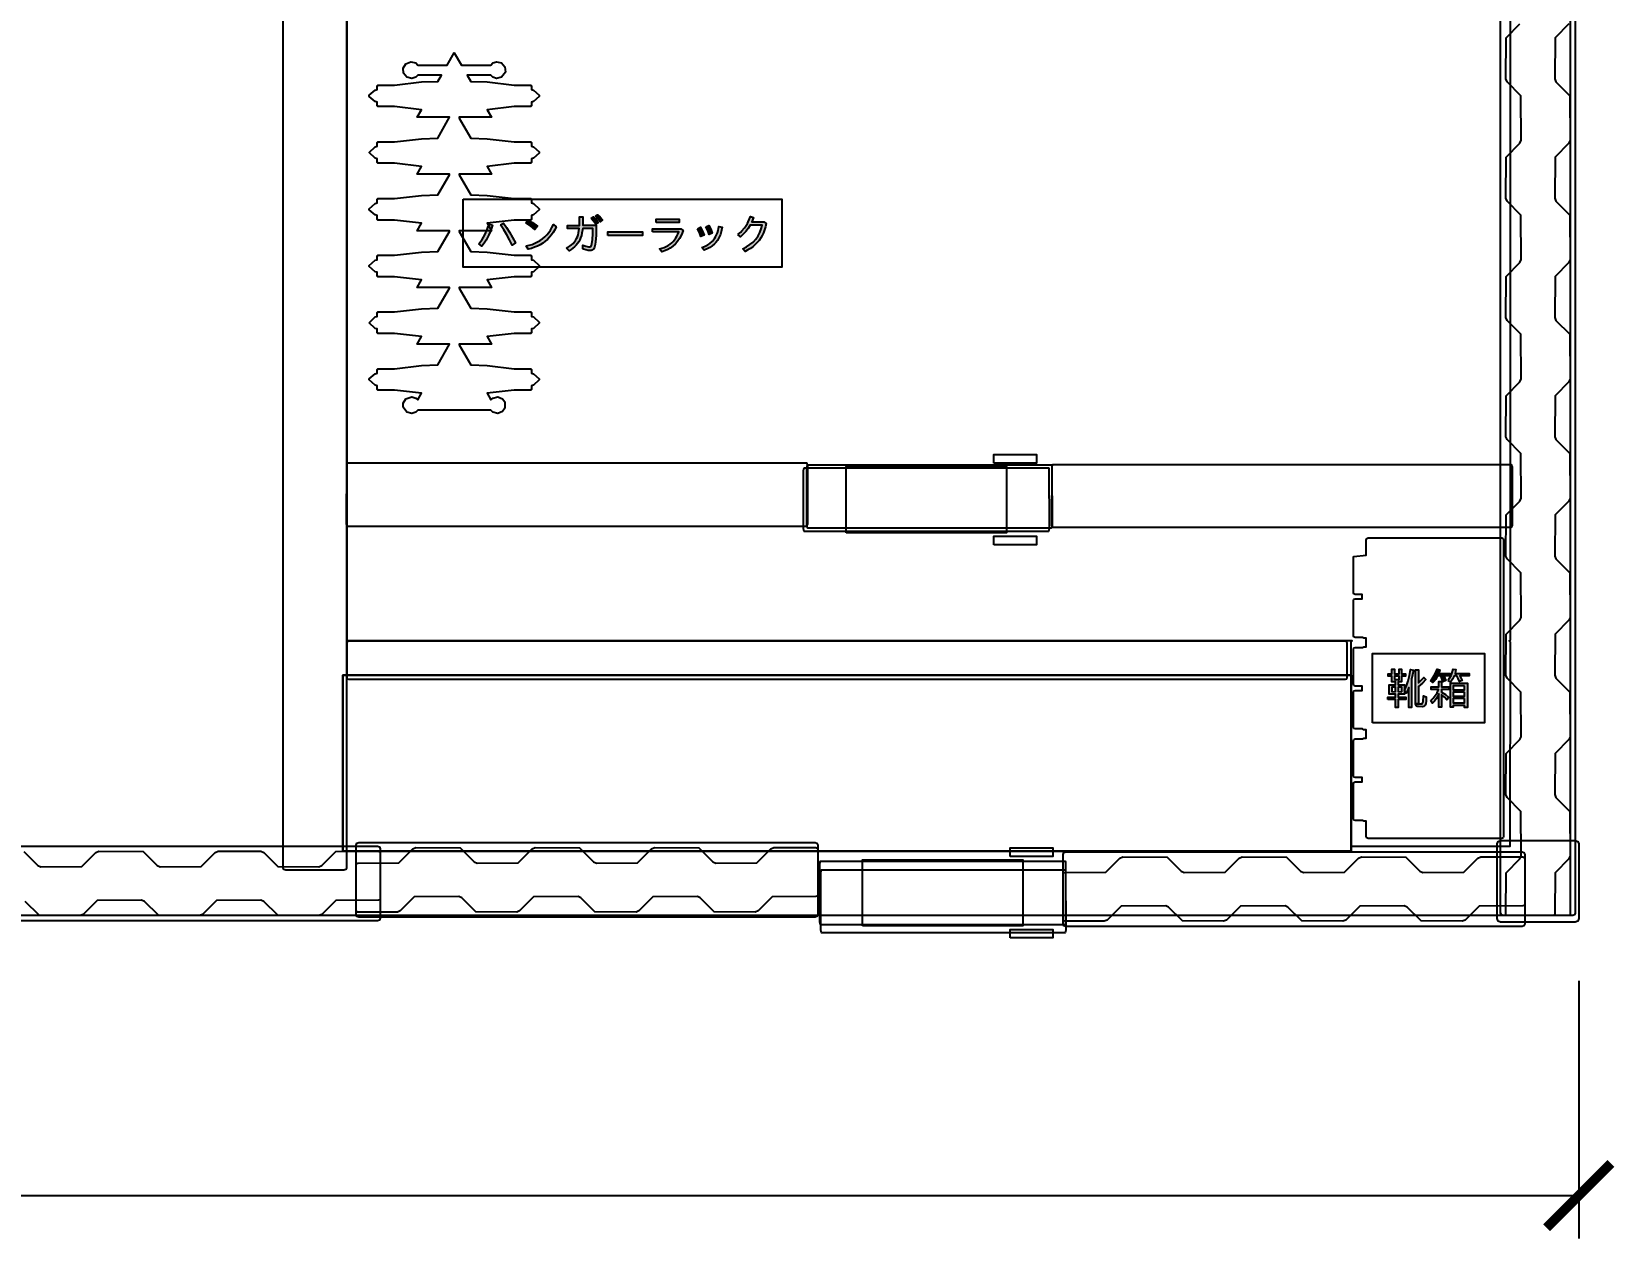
# Model space of a CAD drawing. Header units: millimetres. Extents: x -851 to 12103, y -752 to 16103.
# Drawn here: x 8415 to 12103, y -752 to 2060 of the extents above; entities that cross this region are included whole.
import ezdxf

# ---------------------------------------------------------------- set-up
doc = ezdxf.new("R2010")
doc.units = ezdxf.units.MM
for name, color, linetype in [('名称ラベル', 1, 'Continuous'), ('壁', 8, 'Continuous'), ('寸法', 2, 'Continuous'), ('床', 9, 'Continuous'), ('設備', 5, 'Continuous')]:
    doc.layers.add(name, color=color, linetype=linetype)
doc.styles.add('OpenSansCondensed-Light', font='OpenSansCondensed-Light.ttf')
doc.dimstyles.new('EZDXF', dxfattribs={"dimtxt": 200, "dimasz": 150, "dimexe": 100, "dimexo": 100, "dimgap": 0.1, "dimtad": 1, "dimdec": 0, "dimzin": 12, "dimdsep": 46, "dimtxsty": 'OpenSansCondensed-Light', "dimblk": 'ARCHTICK', "dimcen": 2.5, "dimazin": 3, "dimtfac": 0.5, "dimtmove": 2, "dimatfit": 3})

# ---------------------------------------------------------------- blocks, each defined once
blk = doc.blocks.new('_ARCHTICK')
at = {"color": 0, "linetype": 'BYBLOCK', "const_width": 0.15}
blk.add_lwpolyline([(-0.5, -0.5), (0.5, 0.5)], dxfattribs=at)

msp = doc.modelspace()

# ---------------------------------------------------------------- hatches: boundary and pattern name
at = {"layer": '名称ラベル'}
for points in [[(9661.3, 1555.4), (9665.7, 1557.8), (9669.7, 1560.5), (9673.4, 1563.4), (9676.7, 1566.5), (9679.7, 1570), (9682.4, 1573.6), (9684.7, 1577.6), (9686.7, 1581.8), (9688.4, 1586.2), (9689.7, 1590.9), (9691.3, 1601.1), (9663.6, 1601.2), (9663.6, 1608.3), (9691.8, 1608.3), (9691.8, 1628.6), (9699.7, 1628.6), (9699.8, 1608.7), (9730.8, 1608.7), (9730.4, 1585), (9729.2, 1569.9), (9728.3, 1564), (9726.8, 1557.7), (9724.8, 1554.1), (9723.2, 1552.3), (9721.1, 1551.1), (9718.7, 1550.3), (9712, 1550.3), (9706.6, 1551.4), (9701.1, 1553.4), (9699.7, 1554), (9699.4, 1562.7), (9706.8, 1559.7), (9712.6, 1558.3), (9715.2, 1558.2), (9716.5, 1558.5), (9717.6, 1559.1), (9718.9, 1560.4), (9719.8, 1562.4), (9720.4, 1565.2), (9721.7, 1575.3), (9722.5, 1588.9), (9722.8, 1601.5), (9699.2, 1601.5), (9697.5, 1590.1), (9696.1, 1584.7), (9694.3, 1579.7), (9692.2, 1574.9), (9689.8, 1570.4), (9686.9, 1566.2), (9683.8, 1562.3), (9680.2, 1558.6), (9676.3, 1555.2), (9672, 1552.1), (9667.4, 1549.3)], [(9719.3, 1624.3), (9724.5, 1628.1), (9730.2, 1622.1), (9735.3, 1615.3), (9729.7, 1611.1), (9724.7, 1618.4)], [(9729.1, 1629.6), (9734, 1633.4), (9739.6, 1628), (9745.2, 1621.3), (9739.8, 1617), (9734.7, 1623.8)], [(9870.3, 1615.3), (9870.3, 1622.6), (9924.2, 1622.6), (9924.2, 1615.3)], [(10061, 1587.2), (10067.4, 1592.9), (10070.3, 1595.9), (10075.8, 1602.4), (10078.2, 1605.8), (10082.7, 1613.1), (10084.8, 1616.9), (10089.9, 1629.3), (10097.5, 1627.1), (10093.2, 1616.4), (10121.5, 1616.4), (10126.8, 1612.5), (10125.1, 1605.1), (10123, 1598.1), (10120.5, 1591.4), (10117.5, 1585.1), (10114, 1579.2), (10110.2, 1573.6), (10105.9, 1568.4), (10101.2, 1563.6), (10096, 1559.1), (10090.4, 1555), (10084.3, 1551.3), (10077.9, 1547.9), (10072.1, 1554.2), (10080.9, 1558.5), (10088.8, 1563.6), (10096.1, 1569.7), (10102.5, 1576.6), (10107.8, 1583.9), (10112.1, 1591.8), (10115.4, 1600.2), (10117.7, 1609.2), (10089.5, 1609.2), (10084.6, 1601.4), (10079.2, 1594.2), (10073.3, 1587.7), (10066.9, 1581.8)], [(9457, 1565.8), (9464.6, 1575.5), (9471.1, 1586.4), (9476.6, 1598.6), (9481, 1612), (9489.1, 1609.1), (9484.3, 1594.9), (9480.6, 1586.2), (9474.2, 1574.1), (9469.5, 1566.9), (9464.3, 1560.2)], [(9507.5, 1609.5), (9514.7, 1613.3), (9521.7, 1603.3), (9528.7, 1592.3), (9535.7, 1580.5), (9542.8, 1567.7), (9534.8, 1562.3), (9528.7, 1574.5), (9522.2, 1586.5), (9515.1, 1598.2)], [(9566.5, 1614.7), (9571.5, 1621.5), (9576.9, 1618.6), (9582.4, 1615.2), (9593.8, 1606.6), (9588, 1599.2), (9577.8, 1607.5)], [(9567.2, 1560.8), (9574.5, 1562.4), (9581.4, 1564.4), (9587.9, 1566.8), (9594.2, 1569.8), (9600, 1573.2), (9605.5, 1577.2), (9610.6, 1581.6), (9615.4, 1586.4), (9619.9, 1591.8), (9623.9, 1597.6), (9627.6, 1603.9), (9631, 1610.7), (9637.3, 1605.2), (9634, 1598.5), (9630.3, 1592.2), (9626.2, 1586.4), (9621.7, 1580.9), (9616.9, 1575.9), (9611.7, 1571.4), (9606.1, 1567.2), (9600.1, 1563.5), (9593.7, 1560.3), (9587, 1557.4), (9579.9, 1555), (9572.4, 1553)], [(9757.7, 1585.1), (9757.7, 1593.1), (9838.7, 1593.1), (9838.7, 1585.1)], [(9861.8, 1593.4), (9861.8, 1600.8), (9928.1, 1600.8), (9932.9, 1596.4), (9929.2, 1586.4), (9924.8, 1577.6), (9919.5, 1569.8), (9915.5, 1565.3), (9909.3, 1559.7), (9902.6, 1555.1), (9897.6, 1552.3), (9892.3, 1549.9), (9883.7, 1546.8), (9878.5, 1554.1), (9883.9, 1555.6), (9889.1, 1557.3), (9893.9, 1559.4), (9898.4, 1561.9), (9902.6, 1564.7), (9906.5, 1567.8), (9910, 1571.2), (9913.2, 1575), (9916.1, 1579.1), (9918.7, 1583.5), (9920.9, 1588.3), (9922.8, 1593.4)], [(9966.9, 1600.6), (9973.8, 1604), (9978.3, 1595.3), (9982, 1585.6), (9974.7, 1582.2), (9971, 1592.1)], [(9977.1, 1557.1), (9982.9, 1559.3), (9990.7, 1563.2), (9995.4, 1566.3), (10001.5, 1571.6), (10006.4, 1577.6), (10008.9, 1581.6), (10011.1, 1586.2), (10013, 1591.3), (10014.6, 1596.8), (10016.5, 1606), (10024.3, 1604.2), (10022, 1593.7), (10019.9, 1587.3), (10017.4, 1581.3), (10012.9, 1573.4), (10009.4, 1568.7), (10006, 1565.1), (10000.1, 1560.1), (9995.6, 1557.1), (9990.6, 1554.4), (9982.3, 1550.7)], [(9986.3, 1605.2), (9993.3, 1608.5), (9997.7, 1600), (10001.2, 1590.5), (9993.7, 1587), (9990.4, 1596.8)], [(11614, 524.8), (11618.7, 535.4), (11622.5, 547.1), (11625.7, 559.8), (11628.1, 573.6), (11634.9, 572.3), (11633, 561.3), (11630.4, 550.8), (11630.4, 485.3), (11623.9, 485.3), (11623.9, 531.5), (11620.8, 523.7), (11618.1, 518.1)], [(11640, 493.8), (11640, 572.7), (11646.6, 572.7), (11646.6, 542.3), (11653.2, 548.7), (11658.7, 555.2), (11664, 550.1), (11655.8, 541.6), (11646.6, 534.2), (11646.6, 496.2), (11647.1, 494.3), (11641.3, 493.8), (11648.8, 493.8), (11643.3, 493.3), (11654.9, 493.5), (11653.3, 493.7), (11655.2, 494.1), (11656.2, 494.8), (11656.9, 496.2), (11657.4, 499.5), (11658.1, 512.4), (11664.8, 510.2), (11664.4, 500), (11663.6, 494.5), (11662.5, 490.8), (11661.6, 489.3), (11660.7, 488.5), (11658, 487.3), (11655.1, 486.9), (11646.4, 487), (11643.5, 487.5), (11642.1, 488.2), (11641, 489.5), (11640.3, 491.3)], [(11674.8, 547.7), (11679.4, 553.2), (11683.5, 559.5), (11687, 566.6), (11690, 574.6), (11696.6, 573), (11693.7, 564.5), (11719.9, 564.5), (11719.9, 558.8), (11705.7, 558.7), (11710.3, 547.8), (11703.7, 545.1), (11701.3, 552.4), (11698.7, 558.8), (11691.1, 558.8), (11686.1, 550.3), (11683.2, 546.5), (11680.1, 543.1)], [(11715.6, 547.9), (11719.2, 553.4), (11722.4, 559.7), (11725.2, 566.7), (11727.6, 574.5), (11734, 573.2), (11731.7, 564.5), (11764.5, 564.5), (11764.5, 558.8), (11743.1, 558.8), (11748.7, 548.3), (11741.9, 545.7), (11739.1, 552.3), (11735.8, 558.8), (11729.4, 558.7), (11725.9, 551.3), (11721.5, 544.2)], [(11675.3, 501), (11680.8, 506.6), (11685.7, 512.8), (11689.8, 519.5), (11693.2, 526.8), (11676.5, 526.8), (11676.5, 532.9), (11694, 532.9), (11694, 545.8), (11700.5, 545.8), (11700.5, 532.9), (11717.1, 532.9), (11717.1, 526.8), (11700.5, 526.8), (11700.5, 521.1), (11709.2, 515), (11716.4, 508.9), (11712.5, 502.9), (11706.9, 508.7), (11700.5, 514.5), (11700.5, 485.4), (11694, 485.4), (11694, 516.7), (11691, 511), (11687.5, 505.4), (11683.7, 500.1), (11679.4, 495.2)], [(11640, 493.8), (11640, 493.8), (11640, 493.8)]]:
    msp.add_hatch(color=1, dxfattribs=at).paths.add_polyline_path(points)
h = msp.add_hatch(color=1, dxfattribs=at)
h.paths.add_polyline_path([(11575.5, 503.3), (11575.5, 509), (11592.8, 509.1), (11592.7, 516.4), (11578.4, 516.4), (11578.4, 538.1), (11592.9, 538.1), (11593, 544.7), (11584.4, 544.7), (11584.4, 557.7), (11576.1, 557.7), (11576.1, 563.4), (11584.4, 563.4), (11584.4, 574.7), (11590.4, 574.7), (11590.4, 563.4), (11601.3, 563.4), (11601.3, 574.7), (11607.3, 574.7), (11607.3, 563.4), (11616.3, 563.4), (11616.3, 557.7), (11607.3, 557.7), (11607.3, 544.7), (11598.9, 544.7), (11598.9, 538.2), (11613.8, 538.1), (11613.8, 516.4), (11599.1, 516.4), (11599.1, 509.1), (11617.1, 509), (11617.1, 503.3), (11599.1, 503.3), (11599.1, 485.3), (11592.8, 485.3), (11592.8, 503.3)])
h.paths.add_polyline_path([(11607.7, 521.8), (11607.8, 532.7), (11598.9, 532.7), (11598.9, 521.9)])
h.paths.add_polyline_path([(11590.4, 549.9), (11601.3, 549.9), (11601.3, 557.7), (11590.4, 557.7)])
h.paths.add_polyline_path([(11592.9, 521.8), (11593, 532.7), (11584.4, 532.7), (11584.3, 521.9)])
h = msp.add_hatch(color=1, dxfattribs=at)
h.paths.add_polyline_path([(11721.1, 541.6), (11760.5, 541.6), (11760.5, 485.3), (11754, 485.3), (11753.9, 489.9), (11727.6, 489.9), (11727.6, 485.4), (11721.1, 485.4)])
h.paths.add_polyline_path([(11754, 505.9), (11727.6, 506), (11727.6, 495.9), (11753.9, 495.9)])
h.paths.add_polyline_path([(11754, 520.8), (11727.6, 520.9), (11727.6, 511.6), (11753.9, 511.6)])
h.paths.add_polyline_path([(11754, 535.7), (11727.6, 535.7), (11727.6, 526.5), (11753.9, 526.4)])

# ---------------------------------------------------------------- linework, layer by layer
for points in [[(9421, 1669.4), (10162.8, 1669.4), (10162.8, 1510.8), (9421, 1510.8)], [(9661.3, 1555.5), (9665.7, 1557.8), (9669.7, 1560.5), (9673.4, 1563.4), (9676.7, 1566.5), (9679.7, 1570), (9682.4, 1573.6), (9684.7, 1577.6), (9686.7, 1581.8), (9688.4, 1586.2), (9689.7, 1590.9), (9691.3, 1601.1), (9663.6, 1601.2), (9663.6, 1608.3), (9691.8, 1608.3), (9691.8, 1628.6), (9699.7, 1628.6), (9699.8, 1608.7), (9730.8, 1608.7), (9730.4, 1585), (9729.2, 1569.9), (9728.3, 1564), (9726.8, 1557.7), (9724.8, 1554.1), (9723.1, 1552.3), (9721.1, 1551.1), (9718.7, 1550.3), (9712, 1550.3), (9706.6, 1551.4), (9701.1, 1553.4), (9699.7, 1554), (9699.4, 1562.7), (9706.8, 1559.7), (9712.6, 1558.3), (9715.2, 1558.2), (9716.5, 1558.5), (9717.6, 1559.1), (9718.9, 1560.4), (9719.8, 1562.4), (9720.4, 1565.2), (9721.7, 1575.2), (9722.5, 1588.9), (9722.8, 1601.5), (9699.2, 1601.5), (9697.5, 1590.1), (9696.1, 1584.7), (9694.4, 1579.7), (9692.2, 1574.9), (9689.8, 1570.4), (9686.9, 1566.2), (9683.8, 1562.3), (9680.2, 1558.6), (9676.3, 1555.2), (9672, 1552.1), (9667.4, 1549.3)], [(9719.3, 1624.3), (9724.5, 1628.1), (9730.2, 1622.1), (9735.3, 1615.3), (9729.7, 1611.1), (9724.7, 1618.4)], [(9729.1, 1629.6), (9734, 1633.4), (9739.6, 1628), (9745.2, 1621.3), (9739.8, 1617), (9734.7, 1623.8)], [(9870.3, 1615.2), (9870.3, 1622.6), (9924.2, 1622.6), (9924.2, 1615.2)], [(10061, 1587.2), (10067.4, 1592.9), (10070.3, 1595.9), (10075.8, 1602.4), (10078.2, 1605.8), (10082.8, 1613.1), (10084.8, 1616.9), (10089.9, 1629.3), (10097.5, 1627.1), (10093.2, 1616.4), (10121.5, 1616.4), (10126.8, 1612.5), (10125.1, 1605.1), (10123, 1598.1), (10120.5, 1591.4), (10117.5, 1585.1), (10114, 1579.2), (10110.2, 1573.6), (10105.9, 1568.4), (10101.2, 1563.6), (10096, 1559.1), (10090.4, 1555), (10084.3, 1551.3), (10077.9, 1547.9), (10072.1, 1554.2), (10080.9, 1558.5), (10088.9, 1563.6), (10096, 1569.7), (10102.5, 1576.6), (10107.8, 1583.9), (10112.1, 1591.8), (10115.4, 1600.2), (10117.7, 1609.2), (10089.5, 1609.2), (10084.6, 1601.4), (10079.2, 1594.2), (10073.3, 1587.7), (10066.9, 1581.8)], [(9457, 1565.8), (9464.6, 1575.5), (9471.1, 1586.4), (9476.6, 1598.6), (9481, 1612), (9489.1, 1609.2), (9484.3, 1594.9), (9480.6, 1586.2), (9474.2, 1574.2), (9469.5, 1566.9), (9464.3, 1560.2)], [(9507.5, 1609.5), (9514.7, 1613.3), (9521.7, 1603.3), (9528.7, 1592.3), (9535.7, 1580.5), (9542.8, 1567.7), (9534.8, 1562.3), (9528.7, 1574.5), (9522.2, 1586.5), (9515.1, 1598.2)], [(9566.5, 1614.7), (9571.5, 1621.5), (9576.9, 1618.6), (9582.4, 1615.2), (9593.8, 1606.6), (9588, 1599.2), (9577.8, 1607.5)], [(9567.2, 1560.8), (9574.5, 1562.3), (9581.4, 1564.3), (9587.9, 1566.8), (9594.1, 1569.8), (9600, 1573.2), (9605.5, 1577.2), (9610.6, 1581.6), (9615.4, 1586.4), (9619.9, 1591.8), (9623.9, 1597.6), (9627.6, 1603.9), (9631, 1610.8), (9637.3, 1605.2), (9634, 1598.5), (9630.3, 1592.2), (9626.2, 1586.3), (9621.7, 1580.9), (9616.9, 1575.9), (9611.7, 1571.4), (9606.1, 1567.2), (9600.1, 1563.5), (9593.7, 1560.2), (9587, 1557.4), (9579.9, 1555), (9572.4, 1553)], [(9757.8, 1585.1), (9757.8, 1593.1), (9838.7, 1593.1), (9838.7, 1585.1)], [(9861.8, 1593.5), (9861.8, 1600.8), (9928.1, 1600.8), (9932.9, 1596.3), (9929.2, 1586.5), (9924.8, 1577.6), (9919.5, 1569.8), (9915.5, 1565.3), (9909.3, 1559.7), (9902.6, 1555.1), (9897.6, 1552.3), (9892.3, 1549.9), (9883.7, 1546.8), (9878.5, 1554.1), (9883.9, 1555.6), (9889.1, 1557.3), (9893.9, 1559.4), (9898.4, 1561.9), (9902.6, 1564.7), (9906.5, 1567.8), (9910, 1571.2), (9913.2, 1575), (9916.1, 1579.1), (9918.7, 1583.5), (9920.9, 1588.3), (9922.8, 1593.4)], [(9966.9, 1600.6), (9973.8, 1604), (9978.3, 1595.3), (9982, 1585.6), (9974.7, 1582.2), (9971, 1592)], [(9977, 1557.1), (9982.9, 1559.3), (9990.7, 1563.2), (9995.4, 1566.3), (10001.5, 1571.6), (10006.4, 1577.6), (10008.9, 1581.6), (10011.1, 1586.2), (10013, 1591.3), (10014.6, 1596.8), (10016.5, 1606), (10024.3, 1604.2), (10022, 1593.7), (10019.9, 1587.3), (10017.4, 1581.3), (10012.9, 1573.4), (10009.4, 1568.7), (10006, 1565.1), (10000.1, 1560.1), (9995.6, 1557.1), (9990.6, 1554.3), (9982.3, 1550.7)], [(9986.3, 1605.2), (9993.3, 1608.5), (9997.7, 1600), (10001.2, 1590.5), (9993.7, 1587), (9990.4, 1596.8)], [(11539.5, 449.3), (11539.5, 610.7), (11800.5, 610.7), (11800.5, 449.3)], [(11575.5, 503.3), (11575.5, 509), (11592.8, 509.1), (11592.7, 516.4), (11578.4, 516.4), (11578.4, 538.1), (11592.9, 538.1), (11593, 544.7), (11584.4, 544.7), (11584.4, 557.7), (11576.1, 557.8), (11576.1, 563.4), (11584.4, 563.4), (11584.4, 574.7), (11590.4, 574.7), (11590.4, 563.4), (11601.3, 563.4), (11601.3, 574.7), (11607.3, 574.7), (11607.3, 563.4), (11616.3, 563.4), (11616.3, 557.8), (11607.3, 557.7), (11607.3, 544.7), (11598.9, 544.7), (11598.9, 538.2), (11613.8, 538.1), (11613.8, 516.4), (11599.1, 516.4), (11599.1, 509.1), (11617.1, 509), (11617.1, 503.3), (11599.1, 503.3), (11599.1, 485.3), (11592.8, 485.3), (11592.8, 503.3)], [(11590.4, 549.9), (11601.3, 549.9), (11601.3, 557.7), (11590.4, 557.7)], [(11614, 524.8), (11618.7, 535.5), (11622.5, 547.1), (11625.7, 559.8), (11628, 573.6), (11634.9, 572.3), (11633, 561.3), (11630.4, 550.8), (11630.4, 485.3), (11623.9, 485.3), (11623.9, 531.5), (11620.8, 523.7), (11618.1, 518.1)], [(11640, 493.8), (11640, 572.7), (11646.6, 572.7), (11646.6, 542.3), (11653.2, 548.7), (11658.7, 555.2), (11664, 550.1), (11655.8, 541.6), (11646.6, 534.2), (11646.6, 496.2), (11647.1, 494.3), (11641.2, 493.8), (11648.8, 493.8), (11643.3, 493.2), (11654.9, 493.5), (11653.3, 493.7), (11655.2, 494.1), (11656.2, 494.8), (11656.9, 496.2), (11657.4, 499.5), (11658.1, 512.4), (11664.8, 510.1), (11664.4, 500), (11663.6, 494.5), (11662.5, 490.8), (11661.6, 489.3), (11660.7, 488.5), (11658, 487.3), (11655.1, 486.9), (11646.4, 487), (11643.5, 487.5), (11642.1, 488.2), (11641, 489.5), (11640.3, 491.3)], [(11674.8, 547.7), (11679.4, 553.2), (11683.5, 559.5), (11687, 566.6), (11690, 574.6), (11696.6, 573), (11693.7, 564.5), (11719.9, 564.5), (11719.9, 558.8), (11705.7, 558.7), (11710.3, 547.8), (11703.7, 545.1), (11701.3, 552.4), (11698.7, 558.8), (11691.1, 558.7), (11686, 550.3), (11683.2, 546.5), (11680.1, 543.1)], [(11715.6, 547.9), (11719.2, 553.4), (11722.4, 559.7), (11725.2, 566.7), (11727.5, 574.5), (11734, 573.2), (11731.7, 564.5), (11764.5, 564.5), (11764.5, 558.8), (11743.1, 558.7), (11748.7, 548.3), (11742, 545.7), (11739.1, 552.3), (11735.8, 558.8), (11729.4, 558.7), (11725.9, 551.3), (11721.5, 544.2)], [(11592.9, 521.8), (11593, 532.7), (11584.4, 532.7), (11584.3, 521.9)], [(11607.8, 521.8), (11607.8, 532.7), (11598.9, 532.7), (11598.9, 521.9)], [(11675.3, 501), (11680.8, 506.6), (11685.7, 512.8), (11689.8, 519.5), (11693.2, 526.8), (11676.5, 526.8), (11676.5, 532.9), (11694, 532.9), (11694, 545.8), (11700.5, 545.8), (11700.5, 532.9), (11717.1, 532.9), (11717.1, 526.8), (11700.5, 526.8), (11700.5, 521.1), (11709.2, 515), (11716.4, 508.9), (11712.5, 502.9), (11706.9, 508.7), (11700.5, 514.5), (11700.5, 485.4), (11694, 485.4), (11694, 516.7), (11691, 510.9), (11687.5, 505.4), (11683.7, 500.1), (11679.4, 495.2)], [(11721.1, 541.6), (11760.5, 541.6), (11760.5, 485.3), (11754, 485.3), (11753.9, 489.9), (11727.6, 489.9), (11727.6, 485.4), (11721.1, 485.4)], [(11754, 535.7), (11727.6, 535.7), (11727.6, 526.5), (11753.9, 526.4)], [(11754, 520.8), (11727.6, 520.9), (11727.6, 511.6), (11753.9, 511.6)], [(11640, 493.8), (11640, 493.8), (11640, 493.8)], [(11754, 505.9), (11727.6, 506), (11727.6, 495.9), (11753.9, 495.9)]]:
    msp.add_lwpolyline(points, close=True, dxfattribs=at)
at = {"layer": '壁'}
for points in [[(11838, 6), (11838, 15994), (11839.8, 15998.2), (11844, 16000), (12006, 16000), (12010.2, 15998.2), (12012, 15994), (12012, 6), (12010.2, 1.8), (12006, 0), (11844, 0), (11839.8, 1.8)], [(9001.2, 3639.7), (9003, 3643.1), (9007.2, 3644.5), (9142.8, 3644.5), (9147, 3643.1), (9148.8, 3639.7), (9148.8, 110.7), (9147, 107.4), (9142.8, 106), (9007.2, 106), (9003, 107.4), (9001.2, 110.7)], [(10656.9, 1054.4), (10656.9, 1074.4), (10756.9, 1074.4), (10756.9, 1054.4)], [(9149.5, 1053.5), (9151.1, 1055.3), (10220.6, 1055.3), (10222.8, 1049.3), (10222.8, 912.8), (10220.6, 906.8), (9151.1, 906.8), (9148.9, 912.8)], [(10214, 901.3), (10214, 1037.6), (10215.1, 1043.6), (10784.9, 1043.6), (10785.5, 1041), (10786, 901.3), (10784.9, 895.3), (10215.1, 895.3)], [(10221.8, 909), (10221.8, 1044.4), (10222.9, 1050.4), (10791.8, 1050.4), (10792.5, 1047.9), (10792.9, 909), (10791.8, 903), (10222.9, 903)], [(10313.1, 892.4), (10313.1, 1046.4), (10686.9, 1046.4), (10686.9, 892.4)], [(10793.2, 1049.2), (10794.7, 1050.9), (11862.5, 1050.9), (11864.6, 1044.9), (11864.6, 910.1), (11862.5, 904.1), (10794.7, 904.1), (10792.5, 910.1)], [(10656.9, 864.4), (10656.9, 884.4), (10756.9, 884.4), (10756.9, 864.4)], [(92.5, -6), (92.5, 156), (94.2, 160.2), (98.5, 162), (9221.4, 162), (9225.6, 160.2), (9227.4, 156), (9227.4, -6), (9225.6, -10.2), (9221.4, -12), (98.5, -12), (94.2, -10.2)], [(9171.4, 164.4), (9173.2, 168.7), (9177.4, 170.4), (10240.7, 170.4), (10245, 168.7), (10246.7, 164.4), (10246.7, 2.4), (10245, -1.8), (10240.7, -3.6), (9177.4, -3.6), (9173.2, -1.8), (9171.4, 2.4)], [(9171.4, 12.4), (9171.4, 118.4), (9172.6, 121.3), (9175.4, 122.4), (9271, 123.2), (9303.6, 155.5), (9310.4, 158.4), (9414, 157.6), (9446.6, 125.3), (9453.4, 122.4), (9549, 123.2), (9581.6, 155.5), (9588.4, 158.4), (9692, 157.6), (9724.6, 125.3), (9731.4, 122.4), (9827, 123.2), (9859.6, 155.5), (9866.4, 158.4), (9970, 157.6), (10002.6, 125.3), (10009.4, 122.4), (10105, 123.2), (10137.6, 155.5), (10144.4, 158.4), (10242.7, 158.4), (10245.6, 157.3), (10246.7, 154.4), (10246.7, 48.4), (10245.6, 45.5), (10242.7, 44.4), (10140.8, 43.6), (10108.2, 11.3), (10101.4, 8.4), (10005.8, 9.2), (9973.2, 41.5), (9966.4, 44.4), (9862.8, 43.6), (9830.2, 11.3), (9823.4, 8.4), (9727.8, 9.2), (9695.2, 41.5), (9688.4, 44.4), (9584.8, 43.6), (9552.2, 11.3), (9545.4, 8.4), (9449.8, 9.2), (9417.2, 41.5), (9410.4, 44.4), (9306.8, 43.6), (9274.2, 11.3), (9267.4, 8.4), (9175.4, 8.4), (9172.6, 9.5)], [(10695, 137.9), (10695, 157.9), (10795, 157.9), (10795, 137.9)], [(10818.6, -19.3), (10818.6, 142.7), (10820.4, 147), (10824.6, 148.7), (11888, 148.7), (11892.2, 147), (11894, 142.7), (11894, -19.3), (11892.2, -23.5), (11888, -25.3), (10824.6, -25.3), (10820.4, -23.5)], [(11830, -7), (11830, 167), (11832.3, 172.7), (11838, 175), (12012, 175), (12017.7, 172.7), (12020, 167), (12020, -7), (12017.7, -12.7), (12012, -15), (11838, -15), (11832.3, -12.7)], [(10252, -15.3), (10252, 121.2), (10253.1, 127.2), (10823.2, 127.2), (10823.9, 124.7), (10824.3, -15.3), (10823.2, -21.3), (10253.1, -21.3)], [(10351.3, -24.1), (10351.3, 129.9), (10725, 129.9), (10725, -24.1)], [(10818.6, -9.3), (10818.6, 96.7), (10819.8, 99.7), (10822.6, 100.7), (10918.3, 101.6), (10950.8, 133.9), (10957.6, 136.7), (11061.3, 135.9), (11093.8, 103.6), (11100.6, 100.7), (11196.3, 101.6), (11228.8, 133.9), (11235.6, 136.7), (11339.3, 135.9), (11371.8, 103.6), (11378.6, 100.7), (11474.3, 101.6), (11506.8, 133.9), (11513.6, 136.7), (11617.3, 135.9), (11649.8, 103.6), (11656.6, 100.7), (11752.3, 101.6), (11784.8, 133.9), (11791.6, 136.7), (11890, 136.7), (11892.8, 135.7), (11894, 132.7), (11894, 26.7), (11892.8, 23.8), (11890, 22.7), (11788, 21.9), (11755.4, -10.4), (11748.6, -13.3), (11653, -12.4), (11620.4, 19.9), (11613.6, 22.7), (11510, 21.9), (11477.4, -10.4), (11470.6, -13.3), (11375, -12.4), (11342.4, 19.9), (11335.6, 22.7), (11232, 21.9), (11199.4, -10.4), (11192.6, -13.3), (11097, -12.4), (11064.4, 19.9), (11057.6, 22.7), (10954, 21.9), (10921.4, -10.4), (10914.6, -13.3), (10822.6, -13.3), (10819.8, -12.2)], [(10254.1, -33.9), (10254.1, 101), (10255.3, 107), (10823.6, 107), (10824.3, 104.5), (10824.8, -33.9), (10823.6, -39.9), (10255.3, -39.9)], [(10695, -52), (10695, -32), (10795, -32), (10795, -52)]]:
    msp.add_lwpolyline(points, close=True, dxfattribs=at)
for points in [[(11997.1, 2078.2), (11964.8, 2045.6), (11964, 1950), (11966.9, 1943.2), (11999.2, 1910.6), (12000, 1807), (11997.1, 1800.2), (11964.8, 1767.6), (11964, 1672), (11966.9, 1665.2), (11999.2, 1632.6), (12000, 1529), (11997.1, 1522.2), (11964.8, 1489.6), (11964, 1394), (11966.9, 1387.2), (11999.2, 1354.6), (12000, 1251), (11997.1, 1244.2), (11964.8, 1211.6), (11964, 1116), (11966.9, 1109.2), (11999.2, 1076.6), (12000, 973), (11997.1, 966.2), (11964.8, 933.6), (11964, 838), (11966.9, 831.2), (11999.2, 798.6), (12000, 695), (11997.1, 688.2), (11964.8, 655.6), (11964, 560), (11966.9, 553.2), (11999.2, 520.6), (12000, 417), (11997.1, 410.2), (11964.8, 377.6), (11964, 282), (11966.9, 275.2), (11999.2, 242.6), (12000, 139), (11997.1, 132.2), (11964.8, 99.6), (11964, 4), (11962.9, 1.2), (11960, 0), (11854, 0), (11851.1, 1.2), (11850, 4), (11850.8, 99.6), (11883.1, 132.2), (11886, 139), (11885.2, 242.6), (11852.9, 275.2), (11850, 282), (11850.8, 377.6), (11883.1, 410.2), (11886, 417), (11885.2, 520.6), (11852.9, 553.2), (11850, 560), (11850.8, 655.6), (11883.1, 688.2), (11886, 695), (11885.2, 798.6), (11852.9, 831.2), (11850, 838), (11850.8, 933.6), (11883.1, 966.2), (11886, 973), (11885.2, 1076.6), (11852.9, 1109.2), (11850, 1116), (11850.8, 1211.6), (11883.1, 1244.2), (11886, 1251), (11885.2, 1354.6), (11852.9, 1387.2), (11850, 1394), (11850.8, 1489.6), (11883.1, 1522.2), (11886, 1529), (11885.2, 1632.6), (11852.9, 1665.2), (11850, 1672), (11850.8, 1767.6), (11883.1, 1800.2), (11886, 1807), (11885.2, 1910.6), (11852.9, 1943.2), (11850, 1950), (11850.8, 2045.6), (11883.1, 2078.2)], [(8397.1, 149.2), (8429.7, 116.9), (8436.5, 114), (8532.1, 114.8), (8564.7, 147.1), (8571.5, 150), (8675.1, 149.2), (8707.7, 116.9), (8714.5, 114), (8810.1, 114.8), (8842.7, 147.1), (8849.5, 150), (8949.5, 150), (8956.2, 147.1), (8988.8, 114.8), (9084.5, 114), (9091.2, 116.9), (9123.8, 149.2), (9223.4, 150), (9226.2, 148.9), (9227.4, 146), (9227.4, 40), (9226.2, 37.1), (9223.4, 36), (9123.8, 35.2), (9091.2, 2.9), (9084.5, 0), (8988.8, 0.8), (8956.2, 33.1), (8949.5, 36), (8845.8, 35.2), (8813.2, 2.9), (8806.5, 0), (8710.8, 0.8), (8678.2, 33.1), (8671.5, 36), (8567.8, 35.2), (8535.2, 2.9), (8528.5, 0), (8432.8, 0.8), (8400.2, 33.1)]]:
    msp.add_lwpolyline(points, dxfattribs=at)
at = {"layer": '床'}
for points in [[(0, 16000), (12000, 16000), (12000, 0), (0, 0)], [(9150, 642), (9150.9, 3599.2), (11859.2, 3599.2), (11860, 642), (11858, 640), (11860, 638), (11859.2, 160.8), (11490.9, 160.8), (11490, 638), (11492, 640), (9152, 640)], [(9150, 554), (9150, 636), (9151.2, 638.8), (9154, 640), (11476, 640), (11478.8, 638.8), (11480, 636), (11480, 554), (11478.8, 551.2), (11476, 550), (9154, 550), (9151.2, 551.2)], [(9140, 150.1), (11490, 150), (11490, 560), (9140, 560)], [(9140, 150), (9140, 560), (11490, 560), (11490, 150)]]:
    msp.add_lwpolyline(points, close=True, dxfattribs=at)
at = {"layer": '設備'}
for points in [[(9201.9, 1381.7), (9215.7, 1395.1), (9220, 1396.4), (9220, 1405.2), (9221.5, 1405.2), (9221.5, 1406.7), (9260.7, 1406.7), (9323.5, 1414), (9361.7, 1415.4), (9388.6, 1462), (9388.5, 1463.9), (9313.4, 1463.9), (9323.5, 1481.5), (9260.7, 1488.9), (9221.5, 1488.9), (9221.5, 1490.3), (9220, 1490.4), (9220, 1499.2), (9215.7, 1500.5), (9202, 1512.6), (9202, 1515.2), (9215.7, 1527.2), (9220, 1528.5), (9220, 1537.4), (9221.5, 1537.4), (9221.5, 1538.9), (9260.7, 1538.9), (9323.5, 1546.2), (9361.7, 1547.5), (9388.6, 1594.1), (9388.5, 1596), (9313.4, 1596), (9323.5, 1613.7), (9260.7, 1621), (9221.5, 1621), (9221.5, 1622.5), (9220, 1622.5), (9220, 1631.4), (9215.7, 1632.7), (9202, 1644.7), (9202, 1647.3), (9215.7, 1659.4), (9220, 1660.7), (9220, 1669.5), (9221.5, 1669.5), (9221.5, 1671), (9260.7, 1671), (9323.5, 1678.3), (9361.7, 1679.7), (9388.6, 1726.3), (9388.5, 1728.2), (9313.4, 1728.2), (9323.5, 1745.8), (9260.7, 1753.2), (9221.5, 1753.2), (9221.5, 1754.7), (9220, 1754.7), (9220, 1763.5), (9215.7, 1764.8), (9201.9, 1778.2), (9215.7, 1791.5), (9220, 1792.8), (9220, 1801.7), (9221.5, 1801.7), (9221.5, 1803.2), (9260.7, 1803.2), (9323.5, 1810.5), (9361.7, 1811.8), (9388.6, 1860.3), (9313.4, 1860.3), (9323.5, 1878), (9260.7, 1885.3), (9221.5, 1885.3), (9221.5, 1886.8), (9220, 1886.8), (9220, 1895.7), (9215.7, 1897), (9202, 1909), (9202, 1911.6), (9215.7, 1923.7), (9220, 1925), (9220, 1933.8), (9221.5, 1933.8), (9221.5, 1935.3), (9260.7, 1935.3), (9323.5, 1942.7), (9361.7, 1944), (9370.3, 1958.8), (9315.2, 1958.9), (9310.3, 1953.7), (9301.4, 1950.8), (9289.7, 1953.7), (9281.9, 1962.9), (9281, 1975), (9287.4, 1985.3), (9298.6, 1989.9), (9310.3, 1987), (9315.2, 1981.7), (9383.5, 1981.7), (9400, 2010.3), (9416.5, 1981.7), (9484.8, 1981.7), (9489.7, 1987), (9498.6, 1989.9), (9510.3, 1987), (9518.1, 1977.7), (9519, 1965.7), (9510.3, 1953.7), (9498.6, 1950.8), (9489.7, 1953.7), (9484.8, 1958.9), (9429.7, 1958.8), (9438.3, 1944), (9476.5, 1942.7), (9539.3, 1935.3), (9578.5, 1935.3), (9578.5, 1933.8), (9580, 1933.8), (9580, 1925), (9584.3, 1923.7), (9598, 1911.6), (9598, 1909), (9584.3, 1897), (9580, 1895.7), (9580, 1886.8), (9578.5, 1886.8), (9578.5, 1885.3), (9539.3, 1885.3), (9476.5, 1878), (9486.6, 1860.3), (9411.5, 1860.3), (9411.4, 1858.4), (9438.3, 1811.8), (9476.5, 1810.5), (9539.3, 1803.2), (9578.5, 1803.2), (9578.5, 1801.7), (9580, 1801.7), (9580, 1792.8), (9584.3, 1791.5), (9598, 1779.5), (9598, 1776.9), (9584.3, 1764.8), (9580, 1763.5), (9580, 1754.7), (9578.5, 1754.7), (9578.5, 1753.2), (9539.3, 1753.2), (9476.5, 1745.8), (9486.6, 1728.2), (9411.5, 1728.2), (9411.4, 1726.3), (9438.3, 1679.7), (9476.5, 1678.3), (9539.3, 1671), (9578.5, 1671), (9578.5, 1669.5), (9580, 1669.5), (9580, 1660.7), (9584.3, 1659.4), (9598, 1647.3), (9598, 1644.7), (9584.3, 1632.7), (9580, 1631.4), (9580, 1622.5), (9578.5, 1622.5), (9578.5, 1621), (9539.3, 1621), (9476.5, 1613.7), (9486.6, 1596), (9411.5, 1596), (9411.4, 1594.1), (9438.3, 1547.5), (9476.5, 1546.2), (9539.3, 1538.9), (9578.5, 1538.9), (9578.5, 1537.4), (9580, 1537.4), (9580, 1528.5), (9584.3, 1527.2), (9598, 1515.2), (9598, 1512.6), (9584.3, 1500.5), (9580, 1499.2), (9580, 1490.4), (9578.5, 1490.3), (9578.5, 1488.9), (9539.3, 1488.9), (9476.5, 1481.5), (9486.6, 1463.9), (9411.5, 1463.9), (9411.4, 1462), (9438.3, 1415.4), (9476.5, 1414), (9539.3, 1406.7), (9578.5, 1406.7), (9578.5, 1405.2), (9580, 1405.2), (9580, 1396.4), (9584.3, 1395.1), (9598, 1383), (9598, 1380.4), (9584.3, 1368.3), (9580, 1367.1), (9580, 1358.2), (9578.5, 1358.2), (9578.5, 1356.7), (9539.3, 1356.7), (9476.5, 1349.4), (9486.6, 1331.7), (9411.5, 1331.7), (9411.4, 1329.8), (9438.3, 1283.2), (9476.5, 1281.9), (9539.3, 1274.5), (9578.5, 1274.5), (9578.5, 1273.1), (9580, 1273), (9580, 1264.2), (9584.3, 1262.9), (9598, 1250.8), (9598, 1248.3), (9584.3, 1236.2), (9580, 1234.9), (9580, 1226), (9578.5, 1226), (9578.5, 1224.5), (9539.3, 1224.5), (9476.5, 1217.2), (9485.3, 1201.8), (9489.7, 1206.2), (9501.4, 1209.1), (9512.6, 1204.5), (9518.1, 1197), (9518.1, 1182.2), (9512.6, 1174.6), (9501.4, 1170), (9489.7, 1172.9), (9484.8, 1178.1), (9315.2, 1178.1), (9310.3, 1172.9), (9301.4, 1170), (9289.7, 1172.9), (9281, 1184.9), (9281, 1194.2), (9287.4, 1204.5), (9301.4, 1209.1), (9310.3, 1206.2), (9314.7, 1201.8), (9323.5, 1217.2), (9260.7, 1224.5), (9221.5, 1224.5), (9221.5, 1226), (9220, 1226), (9220, 1234.9), (9215.7, 1236.2), (9202, 1248.3), (9202, 1250.8), (9215.7, 1262.9), (9220, 1264.2), (9220, 1273), (9221.5, 1273.1), (9221.5, 1274.5), (9260.7, 1274.5), (9323.5, 1281.9), (9361.7, 1283.2), (9388.6, 1331.7), (9313.4, 1331.7), (9323.5, 1349.4), (9260.7, 1356.7), (9221.5, 1356.7), (9221.5, 1358.2), (9220, 1358.2), (9220, 1367.1), (9215.7, 1368.3)], [(11495, 225.7), (11495, 307.7), (11496.2, 310.5), (11499, 311.7), (11515, 311.7), (11515, 321.7), (11499, 321.7), (11496.2, 322.8), (11495, 325.7), (11495, 407.7), (11496.2, 410.5), (11499, 411.7), (11515.9, 411.7), (11519, 413.3), (11525, 413.4), (11525, 433.3), (11519, 433.3), (11515.9, 435), (11499, 435), (11496.2, 436.2), (11495, 439), (11495, 521), (11496.2, 523.8), (11499, 525), (11515, 525), (11515, 535), (11499, 535), (11496.2, 536.2), (11495, 539), (11495, 621), (11496.2, 623.8), (11499, 625), (11515.9, 625), (11519, 626.7), (11525, 626.7), (11525, 646.7), (11519, 646.7), (11515.9, 648.3), (11499, 648.3), (11496.2, 649.5), (11495, 652.3), (11495, 734.3), (11496.2, 737.2), (11499, 738.3), (11515, 738.4), (11515, 748.3), (11499, 748.3), (11496.2, 749.5), (11495, 752.3), (11495, 834.3), (11496.2, 837.2), (11525, 840), (11525, 876), (11526.2, 878.8), (11529, 880), (11841, 880), (11843.8, 878.8), (11845, 876), (11845, 184), (11843.8, 181.2), (11841, 180), (11529, 180), (11526.2, 181.2), (11525, 184), (11525, 220), (11519, 220), (11515.9, 221.7), (11499, 221.7), (11496.2, 222.8)]]:
    msp.add_lwpolyline(points, close=True, dxfattribs=at)

# ---------------------------------------------------------------- dimensions: what is measured, and where the dimension line sits
at = {"layer": '寸法'}
msp.add_linear_dim(base=(-20, -652.1), p1=(-20, -52.1), p2=(12020, -52.1), dimstyle='EZDXF', dxfattribs=at).render()

doc.saveas('drawing.dxf')
